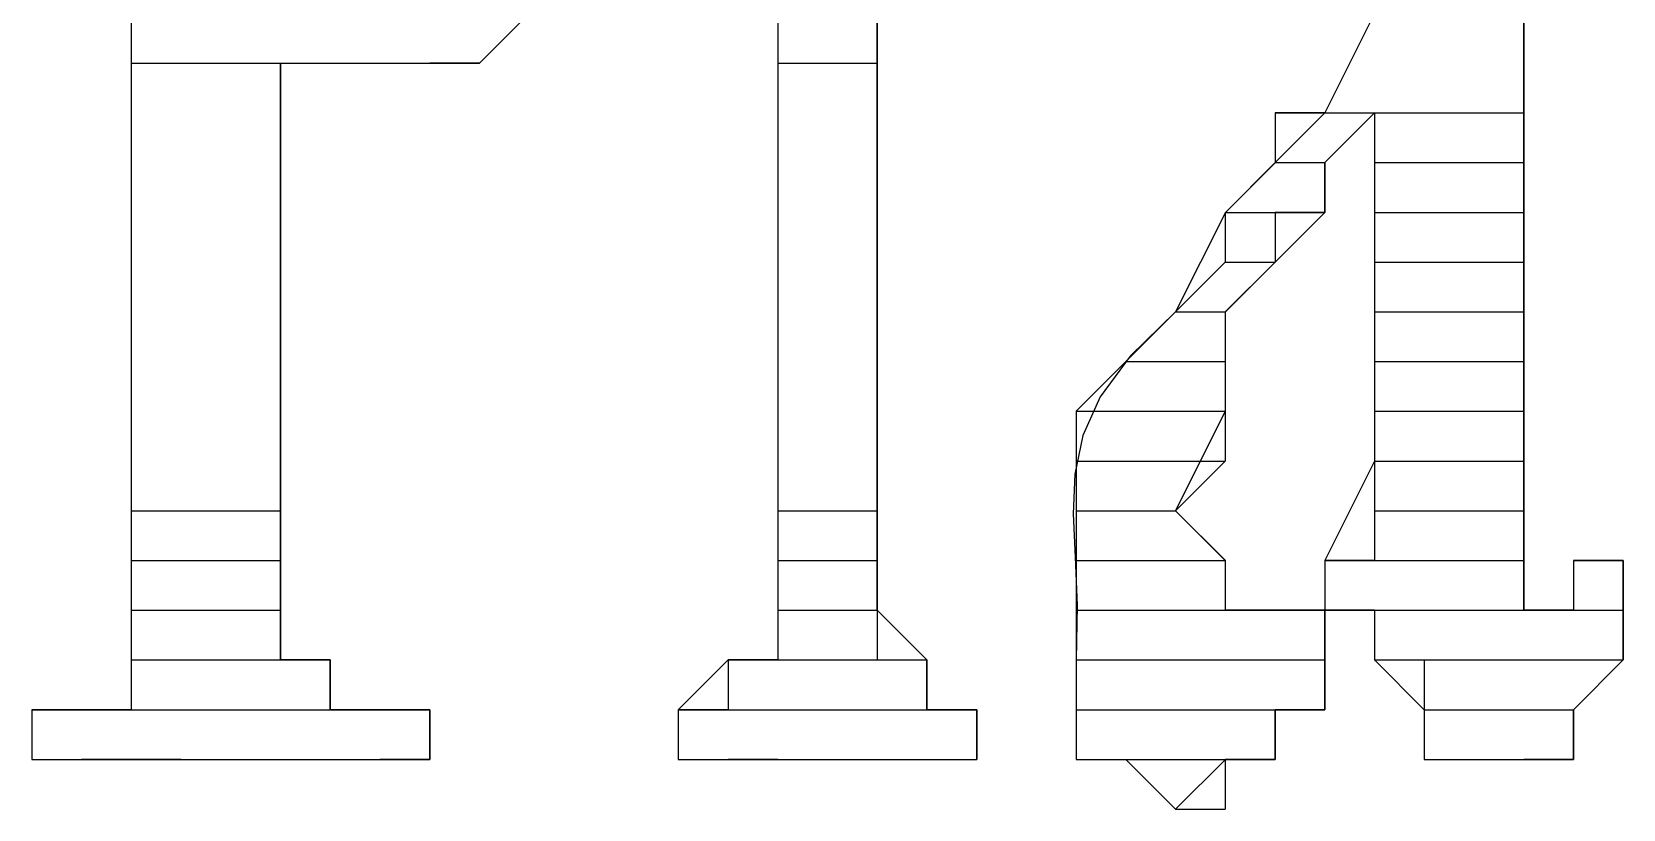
# Model space of a CAD drawing. Header units: metres. Extents: x 45 to 1207, y 17 to 801.
# Drawn here: x 1021.92 to 1029.6, y 38.16 to 41.91 of the extents above; entities that cross this region are included whole.
import ezdxf

# ---------------------------------------------------------------- set-up
doc = ezdxf.new("R2010")
doc.units = ezdxf.units.M

msp = doc.modelspace()

# ---------------------------------------------------------------- linework, layer by layer
for p, q in [((1026, 39.12), (1026, 46.8)), ((1025.52, 45.84), (1025.52, 38.88)), ((1022.4, 45.6), (1022.4, 38.64)), ((1029.12, 39.12), (1029.12, 43.2)), ((1022.4, 42), (1022.4, 41.76)), ((1024.08, 41.76), (1024.3199, 42)), ((1024.3201, 42), (1024.0801, 41.76)), ((1025.52, 42), (1025.52, 41.76)), ((1026, 42), (1026, 41.76)), ((1028.4, 42), (1028.16, 41.52)), ((1028.4, 42), (1028.16, 41.52)), ((1029.12, 42), (1029.12, 41.52)), ((1022.4, 41.76), (1024.0801, 41.76)), ((1022.4, 41.76), (1023.12, 41.76)), ((1022.4, 41.76), (1023.12, 41.76)), ((1022.4, 41.76), (1023.12, 41.76)), ((1022.4, 41.76), (1023.12, 41.76)), ((1022.4, 41.76), (1023.12, 41.76)), ((1022.4, 41.76), (1023.12, 41.76)), ((1022.4, 41.76), (1023.12, 41.76)), ((1022.4, 41.76), (1023.12, 41.76)), ((1022.4, 41.76), (1023.12, 41.76)), ((1022.4, 41.76), (1023.12, 41.76)), ((1022.4, 41.76), (1023.12, 41.76)), ((1022.4, 41.76), (1023.12, 41.76)), ((1022.4, 41.76), (1022.4, 39.6)), ((1022.4, 41.76), (1023.12, 41.76)), ((1023.12, 41.76), (1023.12, 41.76)), ((1023.12, 41.76), (1024.08, 41.76)), ((1023.12, 41.76), (1024.08, 41.76)), ((1023.12, 41.76), (1023.12, 39.6)), ((1023.12, 41.76), (1024.08, 41.76)), ((1023.12, 38.88), (1023.12, 41.76)), ((1023.36, 41.76), (1024.08, 41.76)), ((1023.36, 41.76), (1024.08, 41.76)), ((1023.36, 41.76), (1023.36, 41.76)), ((1023.36, 41.76), (1024.08, 41.76)), ((1023.36, 41.76), (1024.08, 41.76)), ((1023.6, 41.76), (1023.84, 41.76)), ((1023.6, 41.76), (1024.08, 41.76)), ((1023.6, 41.76), (1023.84, 41.76)), ((1023.6, 41.76), (1023.84, 41.76)), ((1023.6, 41.76), (1023.84, 41.76)), ((1024.08, 41.76), (1023.84, 41.76)), ((1025.52, 41.76), (1026, 41.76)), ((1025.52, 41.76), (1026, 41.76)), ((1025.52, 41.76), (1026, 41.76)), ((1025.52, 41.76), (1026, 41.76)), ((1025.52, 41.76), (1026, 41.76)), ((1025.52, 41.76), (1026, 41.76)), ((1025.52, 41.76), (1026, 41.76)), ((1025.52, 41.76), (1026, 41.76)), ((1025.52, 41.76), (1026, 41.76)), ((1025.52, 41.76), (1026, 41.76)), ((1025.52, 41.76), (1026, 41.76)), ((1025.52, 41.76), (1026, 41.76)), ((1025.52, 41.76), (1026, 41.76)), ((1025.52, 41.76), (1025.52, 39.6)), ((1025.52, 41.76), (1026, 41.76)), ((1026, 41.76), (1026, 39.6)), ((1028.16, 41.52), (1027.6801, 41.04)), ((1028.16, 41.52), (1027.92, 41.52)), ((1027.92, 41.52), (1028.4, 41.52)), ((1027.92, 41.52), (1027.92, 41.28)), ((1027.92, 41.52), (1028.4, 41.52)), ((1028.16, 41.52), (1029.12, 41.52)), ((1028.16, 41.52), (1029.12, 41.52)), ((1028.16, 41.52), (1029.12, 41.52)), ((1028.16, 41.52), (1028.4, 41.52)), ((1028.16, 41.52), (1028.4, 41.52)), ((1028.16, 41.52), (1028.4, 41.52)), ((1028.4, 41.52), (1028.16, 41.28)), ((1028.16, 41.28), (1028.4, 41.52)), ((1028.4, 41.52), (1028.4, 41.52)), ((1028.4, 41.52), (1029.12, 41.52)), ((1028.4, 41.52), (1029.12, 41.52)), ((1028.4, 41.52), (1029.12, 41.52)), ((1028.4, 41.52), (1029.12, 41.52)), ((1028.4, 41.52), (1028.4, 41.28)), ((1028.4, 41.52), (1029.12, 41.52)), ((1028.4, 41.52), (1028.4, 40.56)), ((1029.12, 41.52), (1029.12, 41.28)), ((1027.92, 41.28), (1027.6801, 41.04)), ((1027.92, 41.28), (1028.16, 41.28)), ((1027.92, 41.28), (1028.16, 41.28)), ((1027.92, 41.28), (1028.16, 41.28)), ((1027.92, 41.28), (1028.16, 41.28)), ((1028.16, 41.28), (1028.16, 41.04)), ((1028.16, 41.04), (1028.16, 41.28)), ((1028.4, 41.28), (1029.12, 41.28)), ((1028.4, 41.28), (1029.12, 41.28)), ((1028.4, 41.28), (1029.12, 41.28)), ((1028.4, 41.28), (1028.4, 41.04)), ((1028.4, 41.28), (1029.12, 41.28)), ((1029.12, 41.28), (1029.12, 41.04)), ((1027.6801, 41.04), (1027.4399, 40.56)), ((1027.6799, 41.04), (1027.9199, 41.04)), ((1027.6799, 41.04), (1028.1599, 41.04)), ((1027.6799, 41.04), (1027.6799, 40.8)), ((1027.6799, 41.04), (1027.9199, 41.04)), ((1027.6801, 41.04), (1028.16, 41.04)), ((1027.6801, 40.56), (1028.16, 41.04)), ((1028.1599, 41.04), (1027.9199, 41.04)), ((1027.9199, 41.04), (1027.9199, 40.8)), ((1028.4, 41.04), (1029.12, 41.04)), ((1028.4, 41.04), (1029.12, 41.04)), ((1028.4, 41.04), (1029.12, 41.04)), ((1028.4, 41.04), (1028.4, 40.8)), ((1028.4, 41.04), (1029.12, 41.04)), ((1029.12, 41.04), (1029.12, 40.8)), ((1027.6799, 40.8), (1027.4399, 40.56)), ((1027.6799, 40.8), (1027.9199, 40.8)), ((1027.6799, 40.8), (1027.9199, 40.8)), ((1027.9199, 40.8), (1027.6799, 40.56)), ((1028.4, 40.8), (1029.12, 40.8)), ((1028.4, 40.8), (1028.4, 40.56)), ((1028.4, 40.8), (1029.12, 40.8)), ((1029.12, 40.8), (1029.12, 40.56)), ((1027.4399, 40.56), (1027.2, 40.32)), ((1027.4399, 40.56), (1027.6799, 40.56)), ((1027.4399, 40.56), (1027.6799, 40.56)), ((1027.4399, 40.56), (1027.6799, 40.56)), ((1027.4399, 40.56), (1027.6799, 40.56)), ((1027.6799, 40.56), (1027.6799, 40.32)), ((1027.6801, 40.08), (1027.6801, 40.56)), ((1028.4, 40.56), (1029.12, 40.56)), ((1028.4, 40.56), (1029.12, 40.56)), ((1028.4, 40.56), (1029.12, 40.56)), ((1028.4, 40.56), (1028.4, 40.32)), ((1028.4, 40.56), (1029.12, 40.56)), ((1028.4, 40.56), (1028.4, 39.84)), ((1029.12, 40.56), (1029.12, 40.32)), ((1027.2, 40.32), (1026.96, 40.08)), ((1027.2, 40.32), (1027.6799, 40.32)), ((1027.2, 40.32), (1027.6799, 40.32)), ((1027.2, 40.32), (1027.6799, 40.32)), ((1027.2, 40.32), (1027.6799, 40.32)), ((1027.6799, 40.32), (1027.6799, 40.08)), ((1028.4, 40.32), (1029.12, 40.32)), ((1028.4, 40.32), (1029.12, 40.32)), ((1028.4, 40.32), (1029.12, 40.32)), ((1028.4, 40.32), (1028.4, 40.08)), ((1028.4, 40.32), (1029.12, 40.32)), ((1029.12, 40.32), (1029.12, 40.08)), ((1026.96, 40.08), (1027.6799, 40.08)), ((1026.96, 40.08), (1026.96, 39.84)), ((1026.96, 40.08), (1027.6799, 40.08)), ((1027.4401, 39.6), (1027.6801, 40.08)), ((1027.6799, 40.08), (1027.6799, 39.84)), ((1028.4, 40.08), (1029.12, 40.08)), ((1028.4, 40.08), (1028.4, 39.84)), ((1028.4, 40.08), (1029.12, 40.08)), ((1029.12, 40.08), (1029.12, 39.84)), ((1026.96, 39.84), (1027.6799, 39.84)), ((1026.96, 39.84), (1027.6799, 39.84)), ((1026.96, 39.84), (1027.6799, 39.84)), ((1026.96, 39.84), (1026.96, 39.6)), ((1026.96, 39.84), (1027.6799, 39.84)), ((1027.6799, 39.84), (1027.4399, 39.6)), ((1028.4, 39.84), (1028.16, 39.36)), ((1028.4, 39.84), (1029.12, 39.84)), ((1028.4, 39.84), (1029.12, 39.84)), ((1028.4, 39.84), (1029.12, 39.84)), ((1028.4, 39.84), (1028.4, 39.6)), ((1028.4, 39.84), (1029.12, 39.84)), ((1029.12, 39.84), (1029.12, 39.6)), ((1022.4, 39.6), (1023.12, 39.6)), ((1022.4, 39.6), (1022.4, 39.36)), ((1022.4, 39.6), (1023.12, 39.6)), ((1023.12, 39.6), (1023.12, 39.36)), ((1025.52, 39.6), (1026, 39.6)), ((1025.52, 39.6), (1025.52, 39.36)), ((1025.52, 39.6), (1026, 39.6)), ((1026, 39.6), (1026, 39.36)), ((1026.96, 39.6), (1027.4399, 39.6)), ((1026.96, 39.6), (1027.4399, 39.6)), ((1026.96, 39.6), (1027.4399, 39.6)), ((1026.96, 39.6), (1026.96, 39.36)), ((1026.96, 39.6), (1027.4399, 39.6)), ((1027.4399, 39.6), (1027.6799, 39.36)), ((1027.6801, 39.36), (1027.4401, 39.6)), ((1028.4, 39.6), (1029.12, 39.6)), ((1028.4, 39.6), (1029.12, 39.6)), ((1028.4, 39.6), (1029.12, 39.6)), ((1028.4, 39.6), (1028.4, 39.36)), ((1028.4, 39.6), (1029.12, 39.6)), ((1029.12, 39.6), (1029.12, 39.36)), ((1022.4, 39.36), (1023.12, 39.36)), ((1022.4, 39.36), (1022.4, 39.12)), ((1022.4, 39.36), (1023.12, 39.36)), ((1023.12, 39.36), (1023.12, 39.12)), ((1025.52, 39.36), (1026, 39.36)), ((1025.52, 39.36), (1025.52, 39.12)), ((1025.52, 39.36), (1026, 39.36)), ((1026, 39.36), (1026, 39.12)), ((1026.96, 39.36), (1027.6799, 39.36)), ((1026.96, 39.36), (1027.6799, 39.36)), ((1026.96, 39.36), (1027.6799, 39.36)), ((1026.96, 39.36), (1027.6799, 39.36)), ((1026.96, 39.36), (1027.6799, 39.36)), ((1026.96, 39.36), (1027.6799, 39.36)), ((1026.96, 39.36), (1027.6799, 39.36)), ((1026.96, 39.36), (1027.6799, 39.36)), ((1026.96, 39.36), (1027.6799, 39.36)), ((1026.96, 39.36), (1027.6799, 39.36)), ((1026.96, 39.36), (1027.6799, 39.36)), ((1026.96, 39.36), (1027.6799, 39.36)), ((1026.96, 39.36), (1027.6799, 39.36)), ((1026.96, 39.36), (1027.6799, 39.36)), ((1026.96, 39.36), (1027.6799, 39.36)), ((1026.96, 39.36), (1026.96, 39.12)), ((1026.96, 39.36), (1027.6799, 39.36)), ((1027.6799, 39.36), (1027.6799, 39.12)), ((1027.6801, 39.12), (1027.6801, 39.36)), ((1028.4, 39.36), (1028.16, 39.36)), ((1028.16, 39.36), (1029.12, 39.36)), ((1028.16, 39.36), (1029.12, 39.36)), ((1028.16, 39.36), (1029.12, 39.36)), ((1028.16, 39.36), (1029.12, 39.36)), ((1028.16, 39.36), (1029.12, 39.36)), ((1028.16, 39.36), (1029.12, 39.36)), ((1028.16, 39.36), (1029.12, 39.36)), ((1028.16, 39.36), (1029.12, 39.36)), ((1028.16, 39.36), (1029.12, 39.36)), ((1028.16, 39.36), (1029.12, 39.36)), ((1028.16, 39.36), (1029.12, 39.36)), ((1028.16, 39.36), (1029.12, 39.36)), ((1028.16, 39.36), (1029.12, 39.36)), ((1028.16, 39.36), (1028.16, 39.12)), ((1028.16, 39.36), (1029.12, 39.36)), ((1028.16, 39.36), (1028.16, 39.12)), ((1028.4, 39.36), (1029.12, 39.36)), ((1028.4, 39.36), (1029.12, 39.36)), ((1029.12, 39.36), (1029.12, 39.12)), ((1029.6, 39.36), (1029.36, 39.36)), ((1029.36, 39.36), (1029.6, 39.36)), ((1029.36, 39.36), (1029.6, 39.36)), ((1029.36, 39.36), (1029.6, 39.36)), ((1029.36, 39.36), (1029.6, 39.36)), ((1029.36, 39.36), (1029.6, 39.36)), ((1029.36, 39.36), (1029.6, 39.36)), ((1029.36, 39.36), (1029.36, 39.12)), ((1029.36, 39.36), (1029.6, 39.36)), ((1029.6, 39.36), (1029.36, 39.36)), ((1029.36, 39.36), (1029.36, 39.12)), ((1029.6, 39.36), (1029.6, 39.36)), ((1029.6, 39.36), (1029.6, 39.36)), ((1029.6, 39.36), (1029.6, 39.36)), ((1029.6, 39.36), (1029.6, 39.36)), ((1029.6, 39.36), (1029.6, 39.12)), ((1029.6, 38.88), (1029.6, 39.36)), ((1022.4, 39.12), (1023.12, 39.12)), ((1022.4, 39.12), (1023.12, 39.12)), ((1022.4, 39.12), (1023.12, 39.12)), ((1022.4, 39.12), (1023.12, 39.12)), ((1022.4, 39.12), (1023.12, 39.12)), ((1022.4, 39.12), (1022.4, 38.88)), ((1022.4, 39.12), (1023.12, 39.12)), ((1023.12, 39.12), (1023.12, 38.88)), ((1025.52, 39.12), (1026, 39.12)), ((1025.52, 39.12), (1026, 39.12)), ((1025.52, 39.12), (1026, 39.12)), ((1025.52, 39.12), (1026, 39.12)), ((1025.52, 39.12), (1026, 39.12)), ((1025.52, 39.12), (1025.52, 38.88)), ((1025.52, 39.12), (1026, 39.12)), ((1026, 39.12), (1026, 38.88)), ((1026.24, 38.88), (1026, 39.12)), ((1026.96, 39.12), (1027.6799, 39.12)), ((1026.96, 39.12), (1027.6799, 39.12)), ((1026.96, 39.12), (1027.6799, 39.12)), ((1026.96, 39.12), (1027.6799, 39.12)), ((1026.96, 39.12), (1027.6799, 39.12)), ((1026.96, 39.12), (1027.6799, 39.12)), ((1026.96, 39.12), (1027.6799, 39.12)), ((1026.96, 39.12), (1027.6799, 39.12)), ((1026.96, 39.12), (1027.6799, 39.12)), ((1026.96, 39.12), (1027.6799, 39.12)), ((1026.96, 39.12), (1027.6799, 39.12)), ((1026.96, 39.12), (1027.9199, 39.12)), ((1026.96, 39.12), (1027.9199, 39.12)), ((1026.96, 39.12), (1027.9199, 39.12)), ((1026.96, 39.12), (1027.9199, 39.12)), ((1026.96, 39.12), (1026.96, 38.88)), ((1026.96, 39.12), (1028.1599, 39.12)), ((1028.16, 39.12), (1027.6801, 39.12)), ((1028.16, 39.12), (1027.92, 39.12)), ((1027.92, 39.12), (1028.4, 39.12)), ((1027.92, 39.12), (1028.16, 39.12)), ((1027.92, 39.12), (1028.4, 39.12)), ((1027.92, 39.12), (1028.16, 39.12)), ((1027.92, 39.12), (1028.16, 39.12)), ((1028.1599, 39.12), (1028.1599, 38.88)), ((1028.16, 39.12), (1029.12, 39.12)), ((1028.16, 39.12), (1029.12, 39.12)), ((1028.16, 39.12), (1029.12, 39.12)), ((1028.16, 39.12), (1028.4, 39.12)), ((1028.16, 39.12), (1028.4, 39.12)), ((1028.16, 39.12), (1028.4, 39.12)), ((1028.16, 39.12), (1028.4, 39.12)), ((1028.16, 39.12), (1028.4, 39.12)), ((1028.16, 39.12), (1028.4, 39.12)), ((1028.16, 39.12), (1028.4, 39.12)), ((1028.4, 39.12), (1028.16, 39.12)), ((1028.16, 38.64), (1028.16, 39.12)), ((1028.16, 39.12), (1028.4, 39.12)), ((1028.4, 39.12), (1029.12, 39.12)), ((1028.4, 39.12), (1029.12, 39.12)), ((1028.4, 39.12), (1029.12, 39.12)), ((1028.4, 39.12), (1029.12, 39.12)), ((1028.4, 39.12), (1029.12, 39.12)), ((1028.4, 39.12), (1029.12, 39.12)), ((1028.4, 39.12), (1029.12, 39.12)), ((1028.4, 39.12), (1029.12, 39.12)), ((1028.4, 39.12), (1029.12, 39.12)), ((1028.4, 39.12), (1029.12, 39.12)), ((1028.4, 39.12), (1029.12, 39.12)), ((1028.4, 39.12), (1029.12, 39.12)), ((1028.4, 39.12), (1028.4, 38.88)), ((1028.4, 39.12), (1029.6, 39.12)), ((1028.4, 39.12), (1028.4, 38.88)), ((1029.36, 39.12), (1029.12, 39.12)), ((1029.12, 39.12), (1029.6, 39.12)), ((1029.36, 39.12), (1029.12, 39.12)), ((1029.36, 39.12), (1029.6, 39.12)), ((1029.36, 39.12), (1029.6, 39.12)), ((1029.36, 39.12), (1029.6, 39.12)), ((1029.36, 39.12), (1029.6, 39.12)), ((1029.36, 39.12), (1029.6, 39.12)), ((1029.36, 39.12), (1029.6, 39.12)), ((1029.36, 39.12), (1029.6, 39.12)), ((1029.36, 39.12), (1029.6, 39.12)), ((1029.36, 39.12), (1029.6, 39.12)), ((1029.36, 39.12), (1029.6, 39.12)), ((1029.36, 39.12), (1029.6, 39.12)), ((1029.36, 39.12), (1029.6, 39.12)), ((1029.36, 39.12), (1029.6, 39.12)), ((1029.36, 39.12), (1029.6, 39.12)), ((1029.6, 39.12), (1029.6, 38.88)), ((1022.4, 38.88), (1023.12, 38.88)), ((1022.4, 38.88), (1023.12, 38.88)), ((1022.4, 38.88), (1023.12, 38.88)), ((1022.4, 38.88), (1023.12, 38.88)), ((1022.4, 38.88), (1023.12, 38.88)), ((1022.4, 38.88), (1023.12, 38.88)), ((1022.4, 38.88), (1023.12, 38.88)), ((1022.4, 38.88), (1023.12, 38.88)), ((1022.4, 38.88), (1023.12, 38.88)), ((1022.4, 38.88), (1023.36, 38.88)), ((1022.4, 38.88), (1023.36, 38.88)), ((1022.4, 38.88), (1022.4, 38.64)), ((1022.4, 38.88), (1023.36, 38.88)), ((1023.36, 38.88), (1023.12, 38.88)), ((1023.36, 38.88), (1023.36, 38.64)), ((1023.36, 38.64), (1023.36, 38.88)), ((1025.28, 38.88), (1025.04, 38.64)), ((1025.52, 38.88), (1025.28, 38.88)), ((1025.28, 38.88), (1026.24, 38.88)), ((1025.28, 38.88), (1026.24, 38.88)), ((1025.28, 38.88), (1026.24, 38.88)), ((1025.28, 38.88), (1026.24, 38.88)), ((1025.28, 38.88), (1026.24, 38.88)), ((1025.28, 38.88), (1025.28, 38.64)), ((1025.28, 38.88), (1026.24, 38.88)), ((1025.52, 38.88), (1025.28, 38.88)), ((1025.52, 38.88), (1026, 38.88)), ((1025.52, 38.88), (1026, 38.88)), ((1025.52, 38.88), (1026, 38.88)), ((1025.52, 38.88), (1026.24, 38.88)), ((1025.52, 38.88), (1026.24, 38.88)), ((1025.52, 38.88), (1026.24, 38.88)), ((1026.24, 38.88), (1026.24, 38.64)), ((1026.24, 38.64), (1026.24, 38.88)), ((1026.96, 38.88), (1028.1599, 38.88)), ((1026.96, 38.88), (1028.1599, 38.88)), ((1026.96, 38.88), (1028.1599, 38.88)), ((1026.96, 38.88), (1028.1599, 38.88)), ((1026.96, 38.88), (1028.1599, 38.88)), ((1026.96, 38.88), (1028.1599, 38.88)), ((1026.96, 38.88), (1028.1599, 38.88)), ((1026.96, 38.88), (1028.1599, 38.88)), ((1026.96, 38.88), (1028.1599, 38.88)), ((1026.96, 38.88), (1026.96, 38.64)), ((1026.96, 38.88), (1028.1599, 38.88)), ((1026.96, 38.88), (1026.96, 38.4)), ((1028.1599, 38.88), (1028.1599, 38.64)), ((1028.4, 38.88), (1029.6, 38.88)), ((1028.4, 38.88), (1029.6, 38.88)), ((1028.4, 38.88), (1029.6, 38.88)), ((1028.4, 38.88), (1029.6, 38.88)), ((1028.4, 38.88), (1029.6, 38.88)), ((1028.4, 38.88), (1029.6, 38.88)), ((1028.4, 38.88), (1029.6, 38.88)), ((1028.4, 38.88), (1029.6, 38.88)), ((1028.4, 38.88), (1029.6, 38.88)), ((1028.4, 38.88), (1028.64, 38.64)), ((1028.64, 38.88), (1028.64, 38.64)), ((1028.64, 38.88), (1029.6, 38.88)), ((1029.6, 38.88), (1029.36, 38.64)), ((1029.36, 38.64), (1029.6, 38.88)), ((1022.16, 38.64), (1021.92, 38.64)), ((1021.92, 38.64), (1023.6, 38.64)), ((1021.92, 38.64), (1023.6, 38.64)), ((1021.92, 38.64), (1023.6, 38.64)), ((1021.92, 38.64), (1023.6, 38.64)), ((1021.92, 38.64), (1023.6, 38.64)), ((1021.92, 38.64), (1023.6, 38.64)), ((1021.92, 38.64), (1023.6, 38.64)), ((1021.92, 38.64), (1023.6, 38.64)), ((1021.92, 38.64), (1023.6, 38.64)), ((1021.92, 38.64), (1023.84, 38.64)), ((1021.92, 38.64), (1023.84, 38.64)), ((1021.92, 38.64), (1023.84, 38.64)), ((1021.92, 38.64), (1023.84, 38.64)), ((1021.92, 38.64), (1021.92, 38.4)), ((1021.92, 38.64), (1023.84, 38.64)), ((1022.4, 38.64), (1021.92, 38.64)), ((1021.92, 38.64), (1021.92, 38.4)), ((1022.4, 38.64), (1022.16, 38.64)), ((1022.16, 38.64), (1023.36, 38.64)), ((1022.16, 38.64), (1022.16, 38.64)), ((1022.16, 38.64), (1023.6, 38.64)), ((1022.4, 38.64), (1023.36, 38.64)), ((1022.4, 38.64), (1023.36, 38.64)), ((1023.84, 38.64), (1023.36, 38.64)), ((1023.84, 38.64), (1023.84, 38.4)), ((1023.84, 38.4), (1023.84, 38.64)), ((1025.28, 38.64), (1025.04, 38.64)), ((1025.04, 38.64), (1026.48, 38.64)), ((1025.04, 38.64), (1026.48, 38.64)), ((1025.04, 38.64), (1026.48, 38.64)), ((1025.04, 38.64), (1026.48, 38.64)), ((1025.04, 38.64), (1026.48, 38.64)), ((1025.04, 38.64), (1026.48, 38.64)), ((1025.04, 38.64), (1026.48, 38.64)), ((1025.04, 38.64), (1026.48, 38.64)), ((1025.04, 38.64), (1026.48, 38.64)), ((1025.04, 38.64), (1026.48, 38.64)), ((1025.04, 38.64), (1026.48, 38.64)), ((1025.04, 38.64), (1025.04, 38.4)), ((1025.04, 38.64), (1026.48, 38.64)), ((1025.04, 38.64), (1025.04, 38.4)), ((1025.28, 38.64), (1026.24, 38.64)), ((1025.28, 38.64), (1026.24, 38.64)), ((1025.28, 38.64), (1026.24, 38.64)), ((1025.28, 38.64), (1026.24, 38.64)), ((1025.28, 38.64), (1026.24, 38.64)), ((1025.28, 38.64), (1026.48, 38.64)), ((1026.48, 38.64), (1026.24, 38.64)), ((1026.48, 38.64), (1026.48, 38.4)), ((1026.48, 38.4), (1026.48, 38.64)), ((1026.96, 38.64), (1028.1599, 38.64)), ((1026.96, 38.64), (1028.1599, 38.64)), ((1026.96, 38.64), (1028.1599, 38.64)), ((1026.96, 38.64), (1028.1599, 38.64)), ((1026.96, 38.64), (1028.1599, 38.64)), ((1026.96, 38.64), (1028.1599, 38.64)), ((1026.96, 38.64), (1028.1599, 38.64)), ((1026.96, 38.64), (1027.9199, 38.64)), ((1026.96, 38.64), (1028.1599, 38.64)), ((1026.96, 38.64), (1027.9199, 38.64)), ((1026.96, 38.64), (1027.9199, 38.64)), ((1026.96, 38.64), (1026.96, 38.4)), ((1026.96, 38.64), (1027.9199, 38.64)), ((1028.1599, 38.64), (1027.9199, 38.64)), ((1027.9199, 38.64), (1027.9199, 38.4)), ((1027.92, 38.4), (1027.92, 38.64)), ((1027.92, 38.64), (1028.16, 38.64)), ((1028.64, 38.64), (1029.36, 38.64)), ((1028.64, 38.64), (1029.36, 38.64)), ((1028.64, 38.64), (1029.36, 38.64)), ((1028.64, 38.64), (1029.36, 38.64)), ((1028.64, 38.64), (1029.36, 38.64)), ((1028.64, 38.64), (1029.36, 38.64)), ((1028.64, 38.64), (1029.36, 38.64)), ((1028.64, 38.64), (1029.36, 38.64)), ((1028.64, 38.64), (1029.36, 38.64)), ((1028.64, 38.64), (1029.36, 38.64)), ((1028.64, 38.64), (1029.36, 38.64)), ((1028.64, 38.64), (1028.64, 38.4)), ((1028.64, 38.64), (1029.36, 38.64)), ((1028.64, 38.64), (1028.64, 38.4)), ((1029.36, 38.64), (1029.36, 38.4)), ((1029.36, 38.4), (1029.36, 38.64)), ((1021.92, 38.4), (1023.84, 38.4)), ((1021.92, 38.4), (1023.84, 38.4)), ((1021.92, 38.4), (1023.84, 38.4)), ((1021.92, 38.4), (1023.84, 38.4)), ((1021.92, 38.4), (1023.84, 38.4)), ((1021.92, 38.4), (1023.6, 38.4)), ((1021.92, 38.4), (1023.84, 38.4)), ((1021.92, 38.4), (1022.4, 38.4)), ((1021.92, 38.4), (1022.64, 38.4)), ((1021.92, 38.4), (1022.16, 38.4)), ((1021.92, 38.4), (1022.4, 38.4)), ((1021.92, 38.4), (1022.16, 38.4)), ((1021.92, 38.4), (1022.16, 38.4)), ((1021.92, 38.4), (1022.16, 38.4)), ((1021.92, 38.4), (1022.16, 38.4)), ((1022.4, 38.4), (1022.16, 38.4)), ((1022.16, 38.4), (1022.16, 38.4)), ((1022.16, 38.4), (1022.16, 38.4)), ((1022.64, 38.4), (1022.4, 38.4)), ((1022.4, 38.4), (1022.4, 38.4)), ((1022.64, 38.4), (1022.64, 38.4)), ((1022.64, 38.4), (1022.88, 38.4)), ((1022.88, 38.4), (1023.12, 38.4)), ((1023.12, 38.4), (1023.12, 38.4)), ((1023.12, 38.4), (1023.6, 38.4)), ((1023.12, 38.4), (1023.6, 38.4)), ((1023.36, 38.4), (1023.36, 38.4)), ((1023.36, 38.4), (1023.6, 38.4)), ((1023.36, 38.4), (1023.6, 38.4)), ((1023.84, 38.4), (1023.6, 38.4)), ((1023.6, 38.4), (1023.6, 38.4)), ((1023.6, 38.4), (1023.6, 38.4)), ((1023.6, 38.4), (1023.6, 38.4)), ((1023.6, 38.4), (1023.6, 38.4)), ((1023.6, 38.4), (1023.84, 38.4)), ((1025.04, 38.4), (1026.48, 38.4)), ((1025.04, 38.4), (1026.48, 38.4)), ((1025.04, 38.4), (1026.48, 38.4)), ((1025.04, 38.4), (1026.48, 38.4)), ((1025.04, 38.4), (1026.48, 38.4)), ((1025.04, 38.4), (1026.48, 38.4)), ((1025.04, 38.4), (1026.48, 38.4)), ((1025.04, 38.4), (1025.52, 38.4)), ((1025.04, 38.4), (1025.52, 38.4)), ((1025.04, 38.4), (1025.28, 38.4)), ((1025.04, 38.4), (1025.52, 38.4)), ((1025.04, 38.4), (1025.28, 38.4)), ((1025.04, 38.4), (1025.28, 38.4)), ((1025.04, 38.4), (1025.04, 38.4)), ((1025.04, 38.4), (1025.28, 38.4)), ((1025.04, 38.4), (1026.48, 38.4)), ((1025.52, 38.4), (1025.28, 38.4)), ((1025.28, 38.4), (1025.28, 38.4)), ((1025.52, 38.4), (1025.76, 38.4)), ((1025.52, 38.4), (1025.52, 38.4)), ((1025.76, 38.4), (1025.76, 38.4)), ((1025.76, 38.4), (1025.76, 38.4)), ((1025.76, 38.4), (1026, 38.4)), ((1026, 38.4), (1026.48, 38.4)), ((1026, 38.4), (1026.48, 38.4)), ((1026, 38.4), (1026.24, 38.4)), ((1026.24, 38.4), (1026.48, 38.4)), ((1026.24, 38.4), (1026.48, 38.4)), ((1026.24, 38.4), (1026.48, 38.4)), ((1026.24, 38.4), (1026.48, 38.4)), ((1026.24, 38.4), (1026.48, 38.4)), ((1026.48, 38.4), (1026.48, 38.4)), ((1026.48, 38.4), (1026.48, 38.4)), ((1026.96, 38.4), (1027.9199, 38.4)), ((1026.96, 38.4), (1027.9199, 38.4)), ((1026.96, 38.4), (1027.9199, 38.4)), ((1026.96, 38.4), (1027.9199, 38.4)), ((1026.96, 38.4), (1027.9199, 38.4)), ((1026.96, 38.4), (1027.2, 38.4)), ((1027.2, 38.4), (1027.9199, 38.4)), ((1027.2, 38.4), (1027.9199, 38.4)), ((1027.2, 38.4), (1027.9199, 38.4)), ((1027.2, 38.4), (1027.9199, 38.4)), ((1027.2, 38.4), (1027.6799, 38.4)), ((1027.2, 38.4), (1027.9199, 38.4)), ((1027.2, 38.4), (1027.6799, 38.4)), ((1027.2, 38.4), (1027.6799, 38.4)), ((1027.2, 38.4), (1027.6799, 38.4)), ((1027.2, 38.4), (1027.6799, 38.4)), ((1027.2, 38.4), (1027.4399, 38.16)), ((1027.2, 38.4), (1027.6799, 38.4)), ((1027.2, 38.4), (1027.4399, 38.16)), ((1027.4399, 38.16), (1027.6801, 38.4)), ((1027.9199, 38.4), (1027.6799, 38.4)), ((1027.6799, 38.4), (1027.6799, 38.16)), ((1027.6801, 38.4), (1027.92, 38.4)), ((1028.64, 38.4), (1029.36, 38.4)), ((1028.64, 38.4), (1029.36, 38.4)), ((1028.64, 38.4), (1029.36, 38.4)), ((1028.64, 38.4), (1029.36, 38.4)), ((1028.64, 38.4), (1029.36, 38.4)), ((1028.64, 38.4), (1029.12, 38.4)), ((1028.64, 38.4), (1029.36, 38.4)), ((1028.64, 38.4), (1029.12, 38.4)), ((1028.64, 38.4), (1029.12, 38.4)), ((1028.64, 38.4), (1029.12, 38.4)), ((1028.64, 38.4), (1029.12, 38.4)), ((1028.64, 38.4), (1029.36, 38.4)), ((1028.88, 38.4), (1029.12, 38.4)), ((1028.88, 38.4), (1029.12, 38.4)), ((1028.88, 38.4), (1029.12, 38.4)), ((1029.36, 38.4), (1029.12, 38.4)), ((1027.4399, 38.16), (1027.6799, 38.16)), ((1027.4399, 38.16), (1027.6799, 38.16))]:
    msp.add_line(p, q)
for points in [[(1027.4399, 40.56), (1027.2201, 40.3457), (1027.0757, 40.1494), (1026.9918, 39.9628), (1026.9536, 39.7774), (1026.9462, 39.5848), (1026.9547, 39.3766), (1026.9642, 39.1445), (1026.96, 38.88)], [(1022.16, 38.4), (1022.34, 38.4), (1022.52, 38.4), (1022.7, 38.4), (1022.88, 38.4), (1023.06, 38.4), (1023.24, 38.4), (1023.42, 38.4), (1023.6, 38.4)]]:
    msp.add_lwpolyline(points)

doc.saveas('drawing.dxf')
